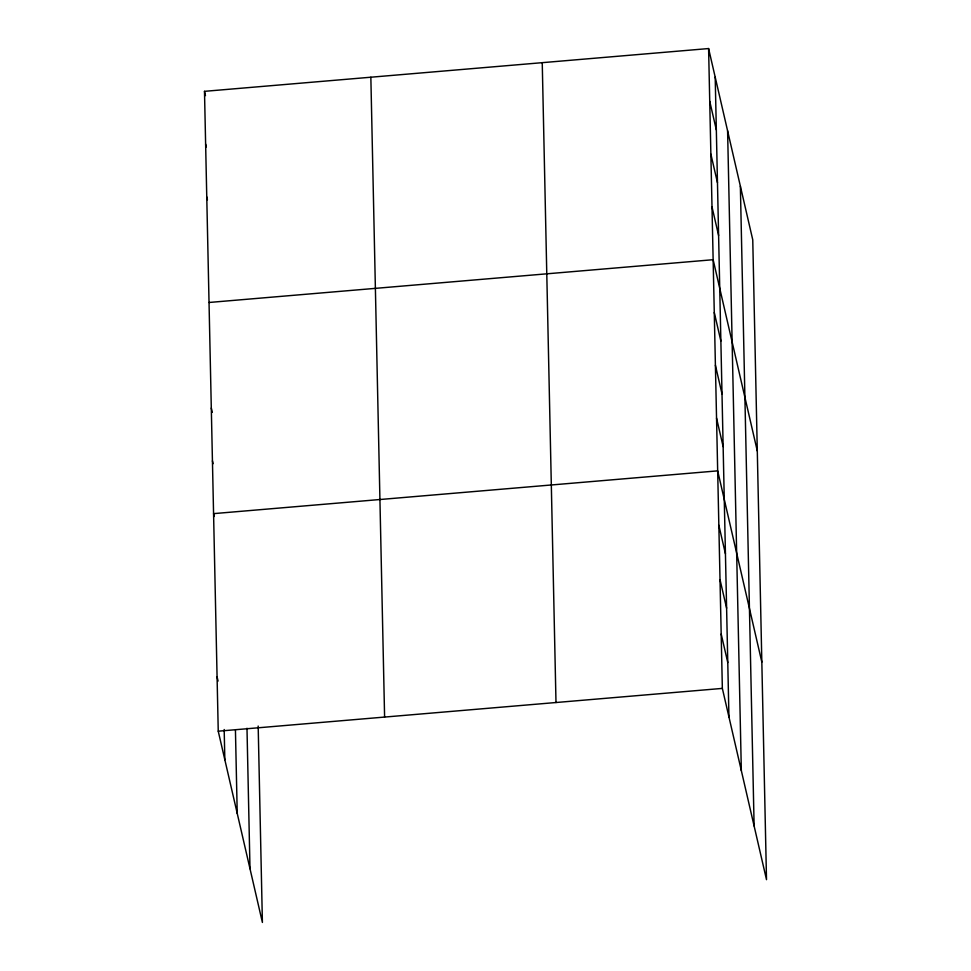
<?xml version="1.0" encoding="UTF-8"?>
<svg xmlns="http://www.w3.org/2000/svg" width="971" height="971" viewBox="0 0 971 971"><rect width="100%" height="100%" fill="white"/><g stroke="black" fill="none" stroke-linecap="round" stroke-linejoin="round"><path stroke-width="1.46" d="M258.177 726.053L262.401 922.45L218.244 731.187L204.493 91.335L708.599 48.55L752.756 239.813L766.507 879.665L722.351 688.403L708.599 48.55M209.032 302.479L713.139 259.706L757.295 450.969M218.244 731.187L722.351 688.403M709.74 101.336L716.331 129.896M710.869 154.122L717.46 182.682M712.01 206.92L718.601 235.468M714.28 312.492L720.87 341.052M715.409 365.278L721.999 393.838M716.537 418.064L723.14 446.624M761.834 662.113L717.678 470.862L213.571 513.635L214.227 516.487M718.843 525.25L725.434 553.798M720.009 579.626L726.611 608.186M721.186 634.014L727.777 662.574M204.493 91.335L205.476 95.619M205.621 144.121L206.289 146.973M206.762 196.907L207.418 199.759M211.302 408.063L212.285 412.347M212.431 460.849L213.086 463.701M217.067 676.799L218.062 681.084M740.363 186.116L754.115 825.981M727.595 130.794L741.334 770.658M715.202 77.11L728.942 716.962M542.243 62.666L555.995 702.531M370.849 77.219L384.601 717.071M246.986 728.25L249.996 868.754M235.443 730.35L237.227 813.443M224.18 729.524L224.835 759.747"/></g></svg>
